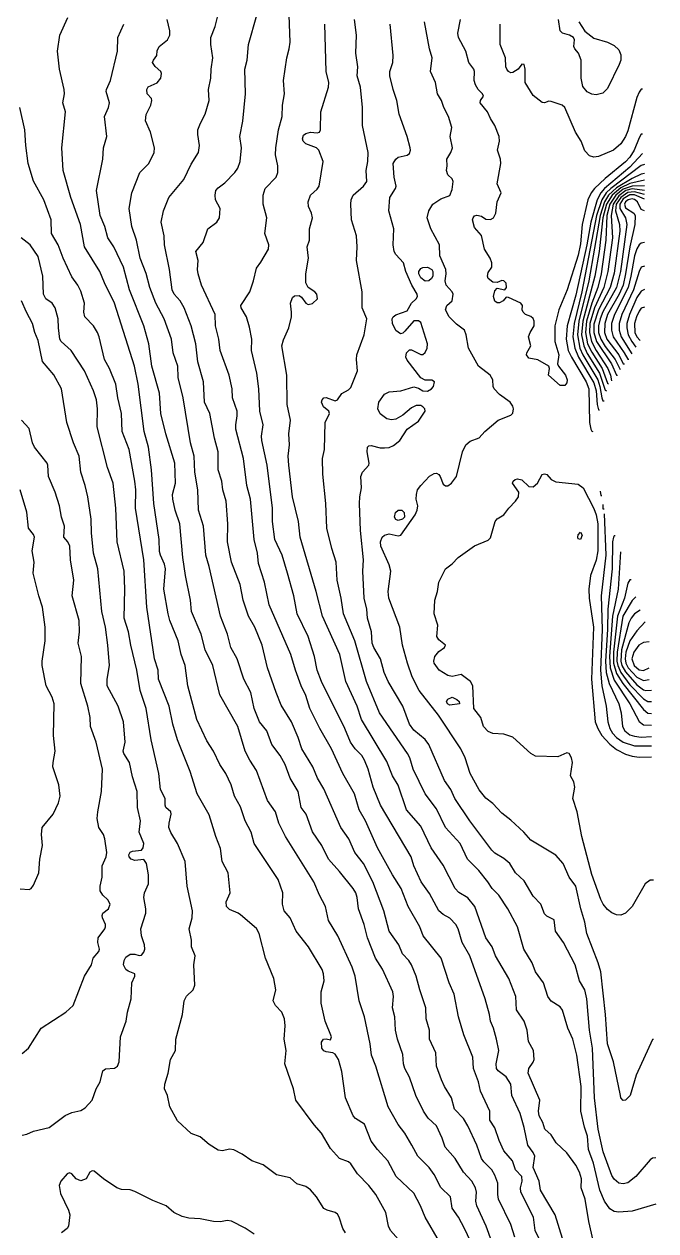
# Model space of a CAD drawing. Header units: inches. Extents: x 3311818 to 3313075, y 1372003 to 1372737.
# Drawn here: x 3312966.8 to 3313073.8, y 1372124.8 to 1372329.1 of the extents above; entities that cross this region are included whole.
import ezdxf

# ---------------------------------------------------------------- set-up
doc = ezdxf.new("R2010")
doc.units = ezdxf.units.IN
doc.header["$MEASUREMENT"] = 0

msp = doc.modelspace()

# ---------------------------------------------------------------- linework, layer by layer
for points, elevation in [([(3313037.12, 1372122.96), (3313034.69, 1372127.15), (3313033.92, 1372129.05), (3313032.8, 1372131.17), (3313029.81, 1372134.01), (3313028.37, 1372136.68), (3313026.61, 1372138.58), (3313025.56, 1372139.99), (3313024.42, 1372142.89), (3313022.89, 1372143.82), (3313022.51, 1372144.27), (3313021.24, 1372147.35), (3313020.61, 1372151.77), (3313020.01, 1372153.83), (3313019.46, 1372154.73), (3313019.08, 1372154.96), (3313017.94, 1372155.12), (3313017.56, 1372155.31), (3313017.23, 1372155.73), (3313017.18, 1372156.77), (3313017.47, 1372157.26), (3313017.94, 1372157.33), (3313018.7, 1372157.14), (3313018.86, 1372157.64), (3313017.8, 1372160.31), (3313017.09, 1372163.36), (3313017.09, 1372165.26), (3313017.63, 1372167.17), (3313017.52, 1372168.31), (3313017.28, 1372169.07), (3313014.97, 1372172.88), (3313012.86, 1372175.55), (3313011.87, 1372177.84), (3313010.84, 1372178.98), (3313010.54, 1372180.13), (3313010.62, 1372182.03), (3313009.82, 1372184.32), (3313005.73, 1372190.42), (3313005.26, 1372192.32), (3313004.23, 1372194.23), (3313003.46, 1372196.62), (3313002.41, 1372198.42), (3313001.88, 1372200.33), (3313000.94, 1372202.23), (3312999.92, 1372203.76), (3312998.89, 1372206.04), (3312997.74, 1372207.77), (3312996.02, 1372211.38), (3312994.52, 1372217.1), (3312994.07, 1372220.53), (3312993.39, 1372222.43), (3312992.86, 1372224.72), (3312991.49, 1372228.15), (3312991.19, 1372229.29), (3312990.48, 1372233.49), (3312990.74, 1372236.92), (3312990.58, 1372237.68), (3312989.89, 1372239.2), (3312989.73, 1372239.87), (3312989.68, 1372241.87), (3312988.76, 1372247.97), (3312988.37, 1372253.69), (3312987.88, 1372257.5), (3312987.13, 1372260.17), (3312986.13, 1372268.17), (3312985.49, 1372271.22), (3312982.08, 1372281.89), (3312980.38, 1372285.32), (3312979.64, 1372287.23), (3312977.02, 1372291.42), (3312976.36, 1372295.23), (3312974.7, 1372299.8), (3312973.4, 1372304.38), (3312973.2, 1372308.19), (3312973.83, 1372314.29), (3312973.38, 1372315.81), (3312973.61, 1372317.34), (3312973.58, 1372318.1), (3312972.8, 1372321.53), (3312972.46, 1372324.58), (3312972.84, 1372327.25), (3312974.2, 1372330.29)], 4479), ([(3313046, 1372122.96), (3313045.04, 1372125.62), (3313043.44, 1372129.05), (3313043.27, 1372129.82), (3313043.39, 1372131.34), (3313043.21, 1372132.1), (3313042.62, 1372133.25), (3313041.19, 1372134.73), (3313039.79, 1372137.06), (3313038.1, 1372138.96), (3313037.58, 1372140.49), (3313036.61, 1372142.58), (3313035.2, 1372143.92), (3313034.42, 1372145.06), (3313033.11, 1372147.73), (3313032.04, 1372150.84), (3313031.24, 1372152.3), (3313031.03, 1372153.07), (3313030.9, 1372154.67), (3313030.01, 1372157.26), (3313029.68, 1372158.78), (3313029.57, 1372161.07), (3313029.19, 1372162.59), (3313029.33, 1372164.5), (3313029.23, 1372165.26), (3313027.47, 1372169.11), (3313026.32, 1372171.01), (3313024.95, 1372174.41), (3313024.39, 1372176.7), (3313023.44, 1372179.36), (3313023.19, 1372181.27), (3313022.94, 1372182.03), (3313022.5, 1372182.79), (3313020.23, 1372185.65), (3313018.33, 1372187.75), (3313017.23, 1372190.04), (3313015.65, 1372192.38), (3313014.55, 1372195.37), (3313013.7, 1372196.52), (3313013.22, 1372199.18), (3313011.86, 1372201.47), (3313011.02, 1372203.76), (3313010.17, 1372205.28), (3313008.72, 1372207.19), (3313007.88, 1372209.47), (3313006.65, 1372211), (3313005.77, 1372213.29), (3313005.16, 1372215.95), (3313004.02, 1372218.24), (3313002.87, 1372221.67), (3313001.81, 1372223.58), (3313001.22, 1372225.86), (3313000.05, 1372228.91), (3312998.13, 1372237.3), (3312997.58, 1372239.2), (3312997.16, 1372244.16), (3312996.3, 1372246.83), (3312996.24, 1372250.26), (3312995.7, 1372253.3), (3312995.6, 1372255.97), (3312994.98, 1372258.26), (3312993.75, 1372265.88), (3312992.91, 1372269.31), (3312992.8, 1372271.22), (3312992.05, 1372273.5), (3312991.77, 1372275.79), (3312990.53, 1372279.22), (3312989.1, 1372281.89), (3312988.11, 1372284.56), (3312987.45, 1372286.92), (3312986.42, 1372289.51), (3312985.8, 1372292.56), (3312985.05, 1372294.85), (3312984.61, 1372297.9), (3312985.06, 1372300.57), (3312986.39, 1372304), (3312987.89, 1372305.52), (3312988.82, 1372307.43), (3312988.85, 1372308.19), (3312988.18, 1372310.86), (3312987.36, 1372312.76), (3312987.45, 1372313.85), (3312988.23, 1372315.43), (3312988.45, 1372316.19), (3312988.34, 1372316.57), (3312987.63, 1372317.34), (3312987.56, 1372318.1), (3312987.83, 1372318.53), (3312989.35, 1372319.23), (3312989.94, 1372320), (3312990.07, 1372320.77), (3312989.95, 1372321.15), (3312988.97, 1372321.95), (3312988.55, 1372322.67), (3312988.68, 1372323.05), (3312989.28, 1372323.81), (3312989.35, 1372324.63), (3312989.65, 1372325.34), (3312991.05, 1372326.48), (3312991.48, 1372327.25), (3312991.47, 1372328.01), (3312991, 1372329.91)], 4481), ([(3313049.87, 1372123.72), (3313049.19, 1372125.88), (3313047.15, 1372130.2), (3313046.99, 1372130.96), (3313046.99, 1372132.87), (3313046.52, 1372134.23), (3313046.02, 1372135.15), (3313044.62, 1372136.51), (3313044.25, 1372137.06), (3313043.48, 1372139.34), (3313041.95, 1372142.59), (3313041.19, 1372143.85), (3313039.7, 1372145.44), (3313039.19, 1372147.35), (3313037.98, 1372149.25), (3313037.46, 1372150.4), (3313036.63, 1372152.68), (3313036.5, 1372154.97), (3313035.44, 1372157.26), (3313035.43, 1372158.78), (3313034.9, 1372160.69), (3313034.8, 1372162.59), (3313033.78, 1372165.64), (3313033.21, 1372167.93), (3313032.39, 1372169.84), (3313031.95, 1372170.6), (3313030.87, 1372171.74), (3313030.24, 1372173.27), (3313028.64, 1372175.55), (3313027.69, 1372178.98), (3313025.87, 1372183.94), (3313024.26, 1372186.99), (3313022.78, 1372188.89), (3313021.76, 1372191.18), (3313020.4, 1372193.09), (3313017.56, 1372199.68), (3313016.47, 1372201.47), (3313015.71, 1372203.38), (3313013.83, 1372206.42), (3313013.23, 1372208.33), (3313012.08, 1372211), (3313010.32, 1372213.83), (3313009.47, 1372215.95), (3313008.03, 1372220.15), (3313007.12, 1372223.96), (3313005.87, 1372227.01), (3313004.8, 1372228.91), (3313003.91, 1372231.58), (3313003.39, 1372234.25), (3313001.89, 1372238.06), (3313001.25, 1372241.49), (3313001.29, 1372244.54), (3313001.01, 1372248.35), (3313000.46, 1372250.26), (3313000.29, 1372251.78), (3312999.66, 1372253.69), (3312999.66, 1372256.73), (3312999.04, 1372259.02), (3312998.23, 1372263.21), (3312997.32, 1372265.12), (3312997.18, 1372268.55), (3312996.22, 1372271.98), (3312995.88, 1372275.03), (3312995.11, 1372278.08), (3312993.88, 1372281.13), (3312993.22, 1372282.27), (3312992.21, 1372283.41), (3312991.86, 1372284.18), (3312991.4, 1372287.61), (3312990.58, 1372291.8), (3312990.5, 1372293.32), (3312989.98, 1372295.61), (3312990.41, 1372297.52), (3312991.28, 1372299.8), (3312993.85, 1372302.85), (3312995.07, 1372305.46), (3312996.33, 1372307.43), (3312996.51, 1372308.57), (3312996.22, 1372310.48), (3312996.24, 1372311.24), (3312996.64, 1372312.38), (3312997.45, 1372313.91), (3312998.11, 1372316.19), (3312998, 1372318.1), (3312998.41, 1372320), (3312998.47, 1372321.53), (3312998.78, 1372323.43), (3312998.43, 1372325.72), (3312998.43, 1372326.86), (3312999.13, 1372328.77), (3312999.84, 1372331.44)], 4482), ([(3313054.45, 1372122.57), (3313053.31, 1372124.86), (3313053.03, 1372127.15), (3313050.92, 1372131.34), (3313050.88, 1372132.1), (3313051.14, 1372133.25), (3313051.05, 1372134.01), (3313050.02, 1372135.15), (3313049.5, 1372136.68), (3313048.05, 1372138.34), (3313047.24, 1372140.11), (3313046.52, 1372142.23), (3313045.65, 1372143.54), (3313045.65, 1372145.06), (3313044.06, 1372148.49), (3313043.74, 1372150.02), (3313042.89, 1372152.3), (3313042.76, 1372154.21), (3313041.24, 1372158.02), (3313040.35, 1372161.07), (3313039.62, 1372164.88), (3313038.75, 1372166.79), (3313037.4, 1372170.98), (3313034.35, 1372174.79), (3313033.82, 1372176.32), (3313031.82, 1372179.75), (3313030.64, 1372182.79), (3313029.15, 1372185.08), (3313026.65, 1372189.65), (3313024.63, 1372194.23), (3313023.53, 1372196.13), (3313022.76, 1372198.8), (3313020.78, 1372202.23), (3313018.86, 1372206.42), (3313016.87, 1372209.86), (3313015.19, 1372213.29), (3313014.51, 1372215.47), (3313013.71, 1372217.1), (3313012.74, 1372219.76), (3313011.94, 1372222.43), (3313008.31, 1372230.82), (3313007.49, 1372234.63), (3313006.5, 1372237.84), (3313006.29, 1372239.58), (3313005.75, 1372241.87), (3313005.12, 1372248.73), (3313004.5, 1372251.02), (3313003.92, 1372255.59), (3313002.67, 1372260.55), (3313002.62, 1372261.31), (3313002.9, 1372262.83), (3313002.88, 1372263.6), (3313002.06, 1372265.88), (3313002.01, 1372267.41), (3313001.53, 1372269.69), (3312999.99, 1372273.89), (3312999.78, 1372275.79), (3312999.18, 1372278.08), (3312999.14, 1372279.98), (3312996.84, 1372284.94), (3312996.27, 1372286.84), (3312996.16, 1372287.61), (3312996.29, 1372289.13), (3312995.86, 1372290.66), (3312997.12, 1372292.18), (3312997.88, 1372294.47), (3312999.44, 1372295.61), (3312999.88, 1372296.37), (3312999.97, 1372297.9), (3312999.23, 1372299.42), (3312999.13, 1372300.18), (3312999.28, 1372300.95), (3312999.64, 1372301.43), (3313000.79, 1372302.28), (3313002.47, 1372304), (3313003, 1372304.76), (3313003.37, 1372305.9), (3313003.6, 1372308.19), (3313003.33, 1372310.09), (3313003.84, 1372312.74), (3313004.3, 1372317.34), (3313004.19, 1372321.53), (3313004.54, 1372323.05), (3313004.77, 1372325.72), (3313006.22, 1372330.68)], 4483), ([(3313058.72, 1372121.16), (3313056.73, 1372127.53), (3313054.23, 1372131.72), (3313054, 1372133.25), (3313052.98, 1372135.53), (3313053.27, 1372137.44), (3313053, 1372138.08), (3313052.07, 1372139.34), (3313051.48, 1372142.34), (3313050.8, 1372144.68), (3313049.37, 1372147.73), (3313049.19, 1372149.65), (3313048.43, 1372150.9), (3313047.08, 1372151.92), (3313046.8, 1372152.3), (3313046.75, 1372153.07), (3313047.16, 1372155.35), (3313046.78, 1372157.26), (3313046.26, 1372159.16), (3313045.78, 1372160.31), (3313045.63, 1372161.45), (3313044.86, 1372164.12), (3313042.25, 1372171.36), (3313040.99, 1372173.65), (3313040.29, 1372175.93), (3313039.9, 1372176.7), (3313038.9, 1372177.77), (3313037.76, 1372178.38), (3313037.05, 1372178.98), (3313035.47, 1372181.94), (3313034.03, 1372183.94), (3313032.8, 1372186.61), (3313032.33, 1372188.13), (3313027.17, 1372196.9), (3313025.9, 1372199.95), (3313025.08, 1372202.99), (3313024.42, 1372204.51), (3313023.97, 1372205.28), (3313022.85, 1372206.42), (3313022.04, 1372207.57), (3313021.1, 1372209.86), (3313017.15, 1372217.86), (3313016.42, 1372219.76), (3313015.98, 1372222.05), (3313014.9, 1372225.48), (3313013.02, 1372229.29), (3313012.45, 1372232.34), (3313011.42, 1372236.15), (3313010.47, 1372239.2), (3313009.25, 1372241.87), (3313008.87, 1372244.92), (3313008.84, 1372247.21), (3313007.93, 1372254.45), (3313007.05, 1372258.64), (3313007, 1372259.4), (3313007.27, 1372261.31), (3313006.72, 1372263.6), (3313006.55, 1372267.41), (3313006.19, 1372270.07), (3313005.31, 1372273.89), (3313005.34, 1372275.79), (3313004.98, 1372277.84), (3313004.44, 1372279.6), (3313003.56, 1372281.13), (3313003.51, 1372281.51), (3313005.02, 1372283.8), (3313005.65, 1372285.7), (3313006.12, 1372287.84), (3313006.89, 1372288.84), (3313008.17, 1372291.04), (3313008.25, 1372291.8), (3313007.56, 1372293.71), (3313007.88, 1372296.37), (3313007.29, 1372298.66), (3313007.29, 1372300.18), (3313007.64, 1372301.33), (3313009.5, 1372303.23), (3313009.78, 1372304), (3313009.74, 1372305.14), (3313009.38, 1372307.04), (3313009.41, 1372308.19), (3313009.89, 1372311.24), (3313010.5, 1372313.52), (3313010.54, 1372315.43), (3313010.87, 1372317.34), (3313010.74, 1372319.62), (3313011.26, 1372323.43), (3313011.69, 1372324.96), (3313011.82, 1372326.1), (3313011.69, 1372330.68)], 4484), ([(3313073.78, 1372129.35), (3313069.77, 1372128.15), (3313067.49, 1372127.95), (3313066.72, 1372128.11), (3313065.96, 1372128.57), (3313065.05, 1372129.82), (3313064.27, 1372131.72), (3313063.24, 1372136.3), (3313062.38, 1372138.58), (3313062.19, 1372140.87), (3313061.68, 1372142.39), (3313061.08, 1372145.06), (3313061.14, 1372149.25), (3313060.39, 1372154.59), (3313059.74, 1372157.26), (3313058.86, 1372159.16), (3313057.96, 1372162.16), (3313057.58, 1372162.76), (3313056.05, 1372163.72), (3313055.47, 1372164.5), (3313054.76, 1372166.79), (3313053.37, 1372168.69), (3313052.81, 1372170.22), (3313051.43, 1372172.5), (3313050.33, 1372176.32), (3313048.68, 1372179.36), (3313047.16, 1372181.65), (3313046.04, 1372182.79), (3313045.33, 1372183.94), (3313043.82, 1372185.84), (3313041.9, 1372187.75), (3313040.64, 1372190.42), (3313038.13, 1372193.09), (3313036.61, 1372196.28), (3313034.71, 1372198.8), (3313032.67, 1372202.99), (3313032.1, 1372204.9), (3313031.72, 1372205.66), (3313027, 1372212.52), (3313024.8, 1372217.83), (3313022.81, 1372224.72), (3313020.88, 1372229.29), (3313020.5, 1372231.96), (3313019.79, 1372235.01), (3313019.63, 1372238.06), (3313018.89, 1372240.35), (3313018.06, 1372243.78), (3313017.88, 1372247.97), (3313017.4, 1372252.92), (3313017.34, 1372255.59), (3313017.64, 1372257.12), (3313017.76, 1372261.69), (3313018.53, 1372263.21), (3313018.39, 1372263.6), (3313017.49, 1372264.36), (3313017.18, 1372265.12), (3313017.24, 1372265.5), (3313017.56, 1372265.88), (3313017.94, 1372265.94), (3313019.46, 1372265.38), (3313019.84, 1372265.52), (3313020.61, 1372266.6), (3313021.75, 1372267.23), (3313022.13, 1372267.61), (3313023.27, 1372270.46), (3313023.06, 1372272.36), (3313023.12, 1372273.12), (3313024.4, 1372276.55), (3313024.82, 1372279.22), (3313024.04, 1372281.13), (3313024.05, 1372283.8), (3313023.06, 1372289.13), (3313023.17, 1372291.42), (3313023.06, 1372293.32), (3313022.21, 1372295.99), (3313022.11, 1372298.66), (3313022.18, 1372299.42), (3313022.52, 1372300.18), (3313024.27, 1372301.71), (3313024.82, 1372302.47), (3313024.69, 1372304.38), (3313025.01, 1372305.9), (3313025.07, 1372307.43), (3313024.09, 1372312), (3313024.11, 1372315.05), (3313023.78, 1372318.48), (3313023.17, 1372320.38), (3313023.33, 1372321.91), (3313022.96, 1372324.2), (3313023.08, 1372327.25), (3313022.77, 1372329.91)], 4486), ([(3313071.49, 1372310.54), (3313071.3, 1372310.54), (3313070.92, 1372309.91), (3313070.08, 1372307.81), (3313069.39, 1372306.63), (3313068.63, 1372305.82), (3313065.2, 1372303), (3313063.41, 1372301.33), (3313062.8, 1372300.57), (3313062.27, 1372299.42), (3313061.28, 1372295.23), (3313061.01, 1372291.94), (3313060.63, 1372290.04), (3313058.78, 1372284.18), (3313057.33, 1372280.75), (3313056.69, 1372278.08), (3313056.69, 1372275.41), (3313057.33, 1372273.12), (3313057.14, 1372271.6), (3313057.27, 1372271.22), (3313058.49, 1372269.69), (3313058.78, 1372268.93), (3313058.72, 1372268.42), (3313058.34, 1372267.98), (3313057.58, 1372267.96), (3313055.62, 1372269.69), (3313055.78, 1372270.84), (3313055.65, 1372271.22), (3313053.77, 1372272.29), (3313052.24, 1372272.56), (3313051.86, 1372273.12), (3313051.93, 1372273.5), (3313052.59, 1372274.65), (3313052.22, 1372276.17), (3313052.47, 1372276.94), (3313053.17, 1372278.08), (3313053.19, 1372278.84), (3313053, 1372279.32), (3313052.62, 1372279.64), (3313051.72, 1372279.98), (3313051.3, 1372280.37), (3313051.15, 1372280.75), (3313051.17, 1372281.51), (3313050.89, 1372281.89), (3313048.81, 1372282.88), (3313048.43, 1372282.89), (3313047.89, 1372282.27), (3313047.29, 1372281.95), (3313046.91, 1372281.96), (3313046.52, 1372282.21), (3313046.3, 1372283.03), (3313046.52, 1372284), (3313046.91, 1372284.42), (3313048.2, 1372284.18), (3313048.5, 1372284.56), (3313048.43, 1372285.28), (3313048.05, 1372285.65), (3313047.67, 1372285.72), (3313046.91, 1372285.42), (3313046.14, 1372285.47), (3313045.4, 1372286.08), (3313045.25, 1372286.46), (3313045.38, 1372287.08), (3313046.01, 1372287.99), (3313045.98, 1372288.75), (3313045.74, 1372289.51), (3313044.74, 1372291.04), (3313044.24, 1372293.35), (3313043.09, 1372294.71), (3313042.75, 1372295.99), (3313042.84, 1372296.37), (3313043.09, 1372296.66), (3313043.47, 1372296.8), (3313044.24, 1372296.64), (3313045, 1372296.11), (3313045.76, 1372296.05), (3313046.26, 1372296.37), (3313046.68, 1372297.14), (3313046.92, 1372299.04), (3313047.6, 1372300.57), (3313046.88, 1372302.09), (3313047.52, 1372305.52), (3313047.45, 1372306.28), (3313046.98, 1372307.81), (3313047.3, 1372309.33), (3313047.23, 1372310.09), (3313046.53, 1372312), (3313045.76, 1372313.17), (3313045.29, 1372314.29), (3313044.03, 1372315.81), (3313044.07, 1372316.19), (3313044.56, 1372316.95), (3313044.42, 1372317.34), (3313043.69, 1372318.1), (3313043.22, 1372318.86), (3313043.01, 1372319.62), (3313043.08, 1372321.15), (3313042.97, 1372321.53), (3313042.11, 1372322.67), (3313041.61, 1372324.58), (3313040.35, 1372326.86), (3313040.22, 1372327.63), (3313040.68, 1372329.91)], 4489), ([(3313060.74, 1372329.53), (3313061.77, 1372327.93), (3313063.29, 1372326.77), (3313065.58, 1372326.07), (3313066.72, 1372325.5), (3313067.49, 1372324.78), (3313067.87, 1372323.93), (3313067.82, 1372323.05), (3313067.55, 1372322.29), (3313065.58, 1372318.23), (3313064.82, 1372317.47), (3313063.68, 1372317.18), (3313062.91, 1372317.31), (3313062.15, 1372317.69), (3313061.39, 1372318.58), (3313061.15, 1372320), (3313061.11, 1372323.05), (3313060.68, 1372324.2), (3313060.04, 1372324.96), (3313059.91, 1372325.34), (3313060.02, 1372326.48), (3313059.81, 1372326.86), (3313059.17, 1372327.25), (3313057.96, 1372327.59), (3313057.58, 1372328.01), (3313057.26, 1372329.91)], 4491), ([(3313043.47, 1372120.79), (3313041.37, 1372125.24), (3313040.37, 1372127.15), (3313039.29, 1372128.67), (3313038.98, 1372130.58), (3313037.38, 1372132.13), (3313036.23, 1372134.34), (3313035.41, 1372135.53), (3313033.44, 1372137.44), (3313032.47, 1372139.34), (3313031.28, 1372141.33), (3313030.14, 1372142.81), (3313028.46, 1372145.82), (3313026.36, 1372152.68), (3313025.61, 1372154.59), (3313025.41, 1372156.5), (3313024.46, 1372161.07), (3313023.53, 1372163.74), (3313022.83, 1372167.93), (3313022.35, 1372169.45), (3313019.92, 1372174.79), (3313018.32, 1372177.37), (3313017.83, 1372179.75), (3313016.83, 1372181.65), (3313015.87, 1372183.94), (3313011.06, 1372191.56), (3313009.95, 1372193.85), (3313009.38, 1372195.75), (3313008.03, 1372197.66), (3313006.12, 1372202.77), (3313005, 1372204.52), (3313004.22, 1372206.04), (3313002.96, 1372210.24), (3312999.91, 1372215.57), (3312998.75, 1372220.53), (3312997.43, 1372223.19), (3312996.75, 1372225.86), (3312995.15, 1372229.67), (3312994.97, 1372231.58), (3312994.12, 1372235.77), (3312993.69, 1372238.82), (3312993.15, 1372244.54), (3312992.38, 1372246.83), (3312991.96, 1372248.73), (3312991.95, 1372249.49), (3312992.45, 1372251.4), (3312992.32, 1372254.83), (3312990.77, 1372259.78), (3312989.93, 1372263.21), (3312989.74, 1372266.64), (3312988.4, 1372271.22), (3312987.94, 1372275.03), (3312987.07, 1372278.08), (3312984.62, 1372284.18), (3312983.64, 1372288), (3312981.99, 1372291.42), (3312980.99, 1372292.94), (3312980.45, 1372294.85), (3312979.68, 1372296.75), (3312979.07, 1372300.95), (3312980.12, 1372306.28), (3312980.26, 1372308.19), (3312980.83, 1372310.09), (3312980.39, 1372313.52), (3312981.07, 1372315.05), (3312981.26, 1372315.81), (3312980.71, 1372317.72), (3312980.74, 1372318.1), (3312981.41, 1372319.62), (3312982.63, 1372324.58), (3312982.64, 1372326.86), (3312983.67, 1372329.15)], 4480), ([(3313063.71, 1372120.67), (3313062.4, 1372126.39), (3313061.79, 1372130.2), (3313061.15, 1372132.1), (3313061.16, 1372133.63), (3313060.87, 1372134.77), (3313060.24, 1372135.91), (3313058.72, 1372138.05), (3313056.89, 1372139.73), (3313056.05, 1372141.09), (3313054.98, 1372142.01), (3313054.62, 1372143.16), (3313054.04, 1372144.3), (3313053.89, 1372145.06), (3313054.12, 1372146.97), (3313052.15, 1372151.54), (3313052.27, 1372152.3), (3313053, 1372153.35), (3313053.17, 1372153.83), (3313053.03, 1372155.35), (3313052.22, 1372156.88), (3313051.96, 1372158.78), (3313051.48, 1372160.31), (3313050.2, 1372162.21), (3313050.04, 1372164.5), (3313048.88, 1372167.55), (3313046.64, 1372171.36), (3313046.04, 1372172.88), (3313044.98, 1372174.41), (3313043.13, 1372179.75), (3313041.95, 1372181.23), (3313040.43, 1372182.1), (3313039.77, 1372182.79), (3313037.76, 1372186.76), (3313035.72, 1372189.65), (3313033.95, 1372193.32), (3313031.55, 1372196.13), (3313030.14, 1372200.28), (3313029.19, 1372201.85), (3313028.23, 1372204.3), (3313023.92, 1372211.38), (3313023.18, 1372213.67), (3313021.28, 1372217.86), (3313020.25, 1372222.43), (3313017.34, 1372228.91), (3313016.25, 1372233.1), (3313013.56, 1372242.25), (3313013.27, 1372244.92), (3313012.26, 1372249.11), (3313011.62, 1372254.45), (3313011.51, 1372255.97), (3313011.76, 1372257.88), (3313011.64, 1372259.78), (3313011.93, 1372262.07), (3313011.35, 1372264.74), (3313011.27, 1372269.69), (3313010.44, 1372274.65), (3313010.7, 1372275.7), (3313011.6, 1372277.7), (3313012.05, 1372279.6), (3313012.1, 1372280.37), (3313011.9, 1372281.89), (3313012.22, 1372282.85), (3313012.6, 1372283.13), (3313013.37, 1372283.21), (3313013.75, 1372282.92), (3313014.51, 1372281.88), (3313014.89, 1372281.67), (3313015.65, 1372281.82), (3313016.45, 1372282.65), (3313016.38, 1372283.41), (3313016.03, 1372283.81), (3313014.88, 1372284.56), (3313014.5, 1372285.32), (3313014.48, 1372286.84), (3313014.98, 1372289.51), (3313014.73, 1372291.42), (3313015.12, 1372292.56), (3313015.14, 1372294.47), (3313015.61, 1372296.37), (3313015.46, 1372297.14), (3313014.94, 1372298.28), (3313014.87, 1372299.04), (3313015.28, 1372300.18), (3313016.41, 1372301.22), (3313016.74, 1372301.71), (3313017.43, 1372305.9), (3313016.71, 1372307.81), (3313016.29, 1372308.19), (3313014.51, 1372308.85), (3313014.04, 1372309.33), (3313013.93, 1372309.71), (3313014.13, 1372310.32), (3313014.51, 1372310.65), (3313015.27, 1372310.85), (3313016.41, 1372310.74), (3313016.8, 1372310.87), (3313016.98, 1372311.24), (3313017.05, 1372314.29), (3313018.32, 1372318.47), (3313018.41, 1372319.24), (3313017.94, 1372321.15), (3313017.72, 1372329.15)], 4485), ([(3313073.78, 1372137.2), (3313073.2, 1372137.1), (3313072.82, 1372136.85), (3313070.41, 1372134.01), (3313069.01, 1372132.94), (3313068.25, 1372132.76), (3313067.49, 1372132.91), (3313066.72, 1372133.58), (3313066.34, 1372134.16), (3313064.84, 1372138.2), (3313063.99, 1372142.01), (3313063.36, 1372147.35), (3313063.04, 1372155.73), (3313062.55, 1372158.78), (3313062.07, 1372164.12), (3313061.77, 1372165.64), (3313060.87, 1372167.17), (3313060.13, 1372169.84), (3313058.13, 1372173.65), (3313056.77, 1372175.55), (3313056.56, 1372177.46), (3313055.29, 1372178.09), (3313054.91, 1372178.52), (3313054.27, 1372180.13), (3313053, 1372181.47), (3313051.48, 1372184.06), (3313050.02, 1372185.46), (3313049.05, 1372186.99), (3313048.05, 1372187.88), (3313046.52, 1372188.77), (3313046.02, 1372189.27), (3313042.3, 1372194.23), (3313039.75, 1372198.04), (3313039.05, 1372199.56), (3313037.97, 1372201.09), (3313035.35, 1372207.19), (3313034.71, 1372208.03), (3313032.8, 1372209.62), (3313032.06, 1372210.62), (3313030.93, 1372213.67), (3313028.46, 1372217.86), (3313027.79, 1372219.38), (3313027.14, 1372221.67), (3313026.03, 1372223.58), (3313025.74, 1372224.34), (3313025.64, 1372226.24), (3313024.96, 1372228.53), (3313024.82, 1372230.06), (3313024.36, 1372231.96), (3313024.18, 1372236.53), (3313024.24, 1372238.44), (3313023.75, 1372243.4), (3313023.6, 1372247.97), (3313023.63, 1372249.11), (3313023.94, 1372250.64), (3313023.84, 1372252.54), (3313024.11, 1372253.3), (3313025.16, 1372254.45), (3313025.24, 1372254.83), (3313024.9, 1372256.73), (3313024.96, 1372257.5), (3313025.18, 1372257.74), (3313025.56, 1372257.78), (3313027.09, 1372257.41), (3313027.85, 1372257.4), (3313028.61, 1372257.48), (3313029.37, 1372257.77), (3313030.4, 1372258.64), (3313031.67, 1372260.55), (3313033.57, 1372261.92), (3313034.7, 1372263.6), (3313034.66, 1372263.98), (3313034.33, 1372264.37), (3313033.95, 1372264.54), (3313033.18, 1372264.56), (3313032.42, 1372264.2), (3313030.9, 1372262.93), (3313029.75, 1372262.28), (3313028.99, 1372262.15), (3313028.23, 1372262.29), (3313027.09, 1372263.14), (3313026.69, 1372263.98), (3313026.84, 1372265.12), (3313027.85, 1372266.49), (3313028.61, 1372266.9), (3313030.61, 1372267.03), (3313032.8, 1372267.71), (3313033.57, 1372267.5), (3313034.33, 1372267.07), (3313035.09, 1372267.01), (3313035.8, 1372267.41), (3313036.13, 1372267.79), (3313036.29, 1372268.55), (3313035.85, 1372268.88), (3313034.71, 1372268.88), (3313033.95, 1372269.25), (3313031.66, 1372272.24), (3313031.45, 1372272.74), (3313031.56, 1372273.5), (3313032.04, 1372274.01), (3313032.42, 1372274.01), (3313033.95, 1372273.23), (3313034.33, 1372273.22), (3313034.71, 1372273.57), (3313035.04, 1372274.27), (3313035.12, 1372275.03), (3313033.95, 1372278.64), (3313033.57, 1372278.93), (3313032.8, 1372278.9), (3313031.28, 1372277.14), (3313030.9, 1372276.81), (3313030.52, 1372276.72), (3313029.75, 1372277.25), (3313029.16, 1372278.46), (3313029.13, 1372279.22), (3313029.31, 1372279.6), (3313029.75, 1372279.93), (3313031.66, 1372280.6), (3313032.39, 1372281.89), (3313033.2, 1372282.65), (3313033.4, 1372283.03), (3313033.38, 1372283.41), (3313032.43, 1372284.94), (3313031.46, 1372287.23), (3313031.03, 1372288.75), (3313029.75, 1372290.12), (3313029.44, 1372290.66), (3313029.27, 1372291.8), (3313029.43, 1372294.47), (3313028.57, 1372297.52), (3313028.74, 1372299.8), (3313029.68, 1372301.33), (3313029.77, 1372301.71), (3313029.44, 1372303.23), (3313029.31, 1372305.52), (3313029.73, 1372306.28), (3313030.14, 1372306.61), (3313031.66, 1372306.97), (3313032.04, 1372307.24), (3313032.23, 1372307.81), (3313032.19, 1372308.19), (3313031.68, 1372310.09), (3313030.28, 1372313.91), (3313029.93, 1372316.19), (3313029.27, 1372318.1), (3313028.72, 1372320.38), (3313028.75, 1372321.15), (3313029.23, 1372322.67), (3313029.3, 1372323.81), (3313028.77, 1372329.15)], 4487), ([(3313073.39, 1372157.23), (3313073.2, 1372157.23), (3313070.44, 1372151.16), (3313069.41, 1372147.73), (3313068.63, 1372146.93), (3313068.25, 1372146.89), (3313067.87, 1372147.35), (3313067.76, 1372147.73), (3313066.61, 1372153.45), (3313065.56, 1372156.5), (3313065.23, 1372161.45), (3313064.46, 1372168.69), (3313064.02, 1372170.22), (3313062.08, 1372175.17), (3313061.75, 1372177.08), (3313061.09, 1372179.36), (3313060.24, 1372183.19), (3313059.09, 1372184.7), (3313058.06, 1372186.99), (3313056.81, 1372188.43), (3313052.62, 1372190.96), (3313051.43, 1372192.32), (3313049.19, 1372194.36), (3313047.67, 1372195.53), (3313046.14, 1372197.19), (3313045, 1372198.09), (3313043.86, 1372199.5), (3313042.31, 1372202.23), (3313041.5, 1372204.9), (3313040.74, 1372206.42), (3313036.95, 1372212.14), (3313033.67, 1372216.33), (3313032.52, 1372218.62), (3313031.69, 1372220.91), (3313030.89, 1372223.96), (3313030.41, 1372227.01), (3313028.55, 1372231.96), (3313028.46, 1372233.1), (3313028.88, 1372236.53), (3313028.61, 1372237.6), (3313027.21, 1372240.73), (3313027.12, 1372241.49), (3313027.42, 1372242.25), (3313027.85, 1372242.62), (3313028.61, 1372242.84), (3313030.14, 1372242.48), (3313030.57, 1372242.63), (3313032.99, 1372246.06), (3313033.38, 1372246.83), (3313033.46, 1372247.59), (3313033.2, 1372248.73), (3313033.22, 1372249.49), (3313033.43, 1372250.26), (3313033.95, 1372251.02), (3313035.47, 1372252.61), (3313036.23, 1372253.06), (3313036.61, 1372253.1), (3313037, 1372252.89), (3313037.25, 1372252.54), (3313037.76, 1372251.25), (3313038.14, 1372250.95), (3313038.52, 1372250.97), (3313039.19, 1372251.4), (3313040.04, 1372252.54), (3313041.02, 1372256.73), (3313041.57, 1372257.89), (3313042.33, 1372258.54), (3313043.86, 1372259.09), (3313044.79, 1372260.17), (3313047.08, 1372262.07), (3313049.19, 1372262.92), (3313049.57, 1372263.29), (3313049.69, 1372263.98), (3313049.57, 1372264.44), (3313049.13, 1372265.12), (3313047.29, 1372266.45), (3313046.4, 1372267.41), (3313046.22, 1372267.79), (3313046.15, 1372268.93), (3313045.72, 1372269.69), (3313043.74, 1372271.22), (3313042.03, 1372274.27), (3313041.67, 1372276.55), (3313041.36, 1372277.32), (3313040.04, 1372278.34), (3313038.78, 1372279.6), (3313038.17, 1372280.75), (3313038.39, 1372281.51), (3313039.3, 1372282.27), (3313039.43, 1372283.41), (3313039.28, 1372283.84), (3313038.24, 1372284.94), (3313038.11, 1372285.7), (3313038.27, 1372286.84), (3313038.21, 1372287.61), (3313037.17, 1372289.89), (3313037.13, 1372291.8), (3313035.69, 1372294.47), (3313035.07, 1372296.37), (3313035.35, 1372297.52), (3313036.03, 1372298.66), (3313037.38, 1372299.58), (3313038.9, 1372300.14), (3313039.28, 1372301.14), (3313039.47, 1372302.47), (3313039.28, 1372302.94), (3313038.52, 1372303.63), (3313038.3, 1372304.38), (3313038.44, 1372305.14), (3313038.37, 1372306.28), (3313039.06, 1372307.43), (3313039.33, 1372308.19), (3313038.94, 1372310.09), (3313039.24, 1372311.62), (3313038.66, 1372313.52), (3313037.86, 1372315.05), (3313037.49, 1372316.19), (3313036.78, 1372317.34), (3313036.48, 1372319.24), (3313035.63, 1372321.15), (3313035.91, 1372323.43), (3313035.47, 1372324.96), (3313034.62, 1372329.53)], 4488), ([(3313071.49, 1372318.13), (3313071.3, 1372318.13), (3313070.92, 1372317.62), (3313070.54, 1372316.72), (3313069.01, 1372311.07), (3313068.63, 1372310.11), (3313067.87, 1372308.85), (3313066.6, 1372307.81), (3313064.06, 1372306.72), (3313063.29, 1372306.63), (3313062.53, 1372306.87), (3313061.77, 1372307.71), (3313061.1, 1372309.33), (3313060.14, 1372310.86), (3313058.34, 1372315.05), (3313057.92, 1372315.43), (3313056.05, 1372316.07), (3313055.67, 1372316.12), (3313054.91, 1372315.82), (3313054.53, 1372315.89), (3313053, 1372317.06), (3313051.62, 1372319.24), (3313051.65, 1372321.53), (3313051.48, 1372322.32), (3313051.1, 1372322.37), (3313050.47, 1372321.53), (3313049.57, 1372320.94), (3313049.19, 1372320.92), (3313048.81, 1372321.12), (3313048.51, 1372321.53), (3313048.36, 1372321.91), (3313048.29, 1372323.43), (3313047.4, 1372325.72), (3313047.39, 1372329.15)], 4490), ([(3313031.86, 1372121.43), (3313028.84, 1372124.86), (3313028.51, 1372125.62), (3313028.06, 1372127.91), (3313026.36, 1372130.96), (3313025.18, 1372132.51), (3313023.27, 1372134.45), (3313022.13, 1372136.18), (3313021.75, 1372136.48), (3313020.22, 1372137.06), (3313018.7, 1372138.73), (3313017.18, 1372141.38), (3313015.9, 1372142.78), (3313012.8, 1372146.97), (3313012.41, 1372148.87), (3313010.97, 1372153.07), (3313011.16, 1372155.35), (3313010.81, 1372157.26), (3313010.98, 1372159.55), (3313010.9, 1372160.69), (3313010.45, 1372161.83), (3313009.39, 1372162.98), (3313008.98, 1372163.74), (3313009.42, 1372165.64), (3313009.1, 1372167.55), (3313007.68, 1372170.98), (3313006.62, 1372175.17), (3313006.12, 1372176.03), (3313003.46, 1372178.35), (3313003.07, 1372178.63), (3313001.55, 1372179.22), (3313001.04, 1372179.75), (3313001.01, 1372180.51), (3313001.7, 1372182.03), (3313001.34, 1372185.46), (3313000.35, 1372187.37), (3313000.03, 1372189.55), (3312999.24, 1372191.56), (3312998.12, 1372195.28), (3312996.1, 1372198.8), (3312994.91, 1372202.61), (3312992.76, 1372207.95), (3312991.97, 1372210.62), (3312991.36, 1372213.67), (3312989.54, 1372218.24), (3312989.51, 1372219.76), (3312988.9, 1372221.67), (3312987.6, 1372230.44), (3312987.09, 1372238.44), (3312985.65, 1372247.21), (3312985.71, 1372250.26), (3312985.55, 1372251.78), (3312984.59, 1372257.12), (3312983.41, 1372260.17), (3312983.29, 1372263.21), (3312982.64, 1372265.88), (3312982.33, 1372268.17), (3312981.26, 1372270.84), (3312980.4, 1372272.36), (3312979.52, 1372276.17), (3312979.21, 1372276.94), (3312978.56, 1372278.08), (3312977.08, 1372279.6), (3312976.91, 1372280.37), (3312977.02, 1372281.89), (3312976.39, 1372283.95), (3312975.9, 1372284.94), (3312974.87, 1372286.35), (3312973.4, 1372289.51), (3312972.58, 1372291.8), (3312971.44, 1372293.71), (3312971.37, 1372295.99), (3312970.13, 1372299.42), (3312968.39, 1372302.53), (3312967.5, 1372305.52), (3312967.07, 1372308.57), (3312966.92, 1372311.24), (3312966.08, 1372315.05)], 4478), ([(3313071.49, 1372307.25), (3313069.39, 1372304.92), (3313065.08, 1372301.33), (3313064.43, 1372300.57), (3313063.81, 1372299.42), (3313062.74, 1372295.61), (3313062.07, 1372291.8), (3313060.24, 1372283.25), (3313058.74, 1372278.08), (3313058.61, 1372275.79), (3313058.95, 1372273.89), (3313059.47, 1372272.74), (3313061.98, 1372268.55), (3313062.42, 1372267.41), (3313062.56, 1372261.69), (3313062.77, 1372260.55), (3313062.91, 1372260.24), (3313063.1, 1372260.19)], 4488), ([(3313071.87, 1372305.37), (3313071.3, 1372305.19), (3313066.13, 1372301.33), (3313065.34, 1372300.57), (3313064.62, 1372299.42), (3313063.75, 1372296.75), (3313061.23, 1372283.8), (3313059.92, 1372278.46), (3313059.73, 1372276.17), (3313060.04, 1372274.27), (3313060.7, 1372272.74), (3313063.29, 1372268.43), (3313063.65, 1372267.03), (3313063.82, 1372264.74), (3313064.06, 1372263.85), (3313064.25, 1372263.85)], 4487), ([(3313071.87, 1372303.85), (3313071.3, 1372303.73), (3313069.77, 1372303.01), (3313067.11, 1372301.44), (3313065.76, 1372300.18), (3313065.05, 1372299.04), (3313064.32, 1372296.75), (3313062.41, 1372285.7), (3313060.74, 1372278.84), (3313060.52, 1372276.55), (3313060.9, 1372274.27), (3313061.4, 1372273.12), (3313063.92, 1372268.93), (3313064.31, 1372267.79), (3313064.61, 1372265.88), (3313064.82, 1372265.33), (3313065.01, 1372265.33)], 4486), ([(3313071.87, 1372302.72), (3313069.39, 1372302.14), (3313067.87, 1372301.43), (3313066.39, 1372300.18), (3313065.42, 1372298.66), (3313064.8, 1372296.37), (3313064.15, 1372290.66), (3313063.46, 1372286.46), (3313061.39, 1372278.84), (3313061.2, 1372276.55), (3313061.56, 1372274.65), (3313062.15, 1372273.37), (3313064.21, 1372270.07), (3313065.2, 1372267.15), (3313065.39, 1372267.06)], 4485), ([(3313071.87, 1372301.76), (3313069.77, 1372301.71), (3313068.25, 1372301.18), (3313066.99, 1372300.18), (3313065.96, 1372298.66), (3313065.45, 1372296.75), (3313065.29, 1372292.56), (3313064.52, 1372286.84), (3313063.96, 1372284.56), (3313062.91, 1372281.89), (3313062.04, 1372278.84), (3313061.86, 1372276.94), (3313062.22, 1372275.03), (3313062.91, 1372273.6), (3313064.7, 1372270.84), (3313065.58, 1372268.35), (3313065.77, 1372268.22)], 4484), ([(3313071.87, 1372300.97), (3313069.77, 1372301.25), (3313068.69, 1372300.95), (3313067.49, 1372300.08), (3313066.52, 1372298.66), (3313066.18, 1372296.75), (3313066.44, 1372292.94), (3313065.66, 1372287.23), (3313064.98, 1372284.56), (3313063.4, 1372281.13), (3313062.62, 1372278.46), (3313062.54, 1372276.94), (3313062.87, 1372275.41), (3313063.66, 1372273.89), (3313065.65, 1372270.84), (3313066.09, 1372269.69), (3313066.27, 1372268.74)], 4483), ([(3313071.87, 1372300.28), (3313070.15, 1372300.77), (3313069.01, 1372300.62), (3313067.82, 1372299.8), (3313067.07, 1372298.66), (3313066.95, 1372297.52), (3313067.59, 1372295.23), (3313067.67, 1372294.09), (3313066.72, 1372286.99), (3313066.06, 1372284.56), (3313064.06, 1372280.75), (3313063.29, 1372278.33), (3313063.25, 1372276.94), (3313063.71, 1372275.41), (3313066.26, 1372271.6), (3313067.11, 1372269.7), (3313067.3, 1372269.7)], 4482), ([(3313071.87, 1372299.52), (3313070.15, 1372300.24), (3313069.39, 1372300.23), (3313068.25, 1372299.56), (3313067.67, 1372298.66), (3313067.66, 1372297.9), (3313068.63, 1372296.37), (3313068.86, 1372295.23), (3313067.78, 1372287.23), (3313067.11, 1372284.53), (3313064.82, 1372280.44), (3313064.32, 1372279.22), (3313064.06, 1372278.08), (3313064.08, 1372276.94), (3313064.44, 1372275.79), (3313065.2, 1372274.53), (3313066.88, 1372272.36), (3313067.74, 1372270.65)], 4481), ([(3313071.87, 1372297.52), (3313071.3, 1372297.77), (3313070.64, 1372299.04), (3313070.15, 1372299.46), (3313069.77, 1372299.56), (3313069.09, 1372299.42), (3313068.62, 1372299.04), (3313068.45, 1372298.66), (3313068.63, 1372298.05), (3313070.03, 1372297.14), (3313070.27, 1372296.75), (3313070.23, 1372295.23), (3313069.38, 1372291.42), (3313068.66, 1372286.84), (3313068.21, 1372284.94), (3313067.57, 1372283.41), (3313065.61, 1372279.98), (3313065.11, 1372278.46), (3313065.09, 1372276.94), (3313065.5, 1372275.79), (3313067.51, 1372273.12), (3313068.25, 1372271.6), (3313068.44, 1372271.6)], 4480), ([(3313021.22, 1372124.48), (3313020.74, 1372125.24), (3313020.14, 1372127.15), (3313019.84, 1372127.65), (3313019.46, 1372127.92), (3313018.09, 1372128.29), (3313017.56, 1372128.62), (3313016.31, 1372130.58), (3313015.27, 1372131.78), (3313014.51, 1372132.31), (3313012.98, 1372132.79), (3313011.84, 1372133.79), (3313009.55, 1372134.32), (3313007.27, 1372135.99), (3313005.33, 1372136.68), (3313003.73, 1372137.82), (3313002.31, 1372138.51), (3313001.55, 1372138.65), (3313000.41, 1372138.38), (3312999.64, 1372138.47), (3312998.12, 1372139.42), (3312996.6, 1372140.75), (3312995.07, 1372141.29), (3312992.78, 1372143.47), (3312991.48, 1372145.82), (3312991.06, 1372147.73), (3312990.57, 1372148.87), (3312990.61, 1372149.64), (3312991.2, 1372151.54), (3312991.59, 1372153.83), (3312992.41, 1372155.35), (3312992.51, 1372157.26), (3312993.64, 1372161.45), (3312993.9, 1372163.74), (3312994.31, 1372164.58), (3312995.41, 1372165.64), (3312995.71, 1372166.41), (3312995.52, 1372169.84), (3312995.75, 1372171.36), (3312995.14, 1372172.88), (3312995.15, 1372174.03), (3312994.75, 1372175.93), (3312995.26, 1372177.84), (3312995.31, 1372178.98), (3312994.41, 1372183.18), (3312994.09, 1372187.37), (3312992.78, 1372190.41), (3312991.64, 1372192.26), (3312991.32, 1372193.09), (3312991.33, 1372193.85), (3312991.72, 1372195.37), (3312991.64, 1372195.75), (3312990.82, 1372196.52), (3312990.66, 1372196.9), (3312990.67, 1372198.04), (3312989.9, 1372199.56), (3312989.61, 1372202.23), (3312988.33, 1372207.95), (3312987.46, 1372213.29), (3312986.45, 1372216.33), (3312985.89, 1372219.76), (3312984.87, 1372223.96), (3312984.48, 1372226.24), (3312983.74, 1372228.53), (3312983.84, 1372233.49), (3312983.72, 1372236.53), (3312982.53, 1372241.49), (3312982.33, 1372247.21), (3312981.86, 1372251.4), (3312980.92, 1372254.07), (3312979.18, 1372260.93), (3312979.25, 1372263.98), (3312979.05, 1372265.5), (3312978.57, 1372267.03), (3312977, 1372270.46), (3312974.77, 1372273.89), (3312973.05, 1372275.41), (3312972.85, 1372275.79), (3312972.59, 1372277.7), (3312972.58, 1372279.22), (3312972.05, 1372281.13), (3312971.56, 1372281.89), (3312970.49, 1372282.65), (3312970.09, 1372283.41), (3312969.96, 1372286.46), (3312969.15, 1372289.81), (3312967.84, 1372291.8), (3312966.28, 1372292.94)], 4477), ([(3313071.87, 1372292.18), (3313071.3, 1372292.06), (3313070.92, 1372291.75), (3313070.54, 1372291.11), (3313070.15, 1372289.91), (3313069.56, 1372286.46), (3313069.07, 1372284.56), (3313066.76, 1372279.98), (3313066.27, 1372278.46), (3313066.24, 1372277.32), (3313066.56, 1372276.17), (3313068.43, 1372273.5), (3313069.01, 1372272.4), (3313069.2, 1372272.4)], 4479), ([(3313035.33, 1372285.7), (3313034.71, 1372285.64), (3313033.95, 1372286.16), (3313033.63, 1372286.84), (3313033.63, 1372287.23), (3313033.95, 1372287.75), (3313034.33, 1372287.94), (3313035.09, 1372288), (3313035.83, 1372287.61), (3313036.01, 1372287.23), (3313035.98, 1372286.46), (3313035.79, 1372286.08), (3313035.33, 1372285.7)], 4488), ([(3313071.87, 1372288.18), (3313071.3, 1372287.97), (3313070.92, 1372287.28), (3313069.98, 1372284.18), (3313068, 1372279.98), (3313067.55, 1372278.46), (3313067.56, 1372277.32), (3313067.9, 1372276.17), (3313069.73, 1372273.31)], 4478), ([(3313071.87, 1372284.2), (3313071.3, 1372283.94), (3313070.54, 1372282.83), (3313069.29, 1372279.98), (3313068.88, 1372278.46), (3313068.86, 1372277.7), (3313069.09, 1372276.55), (3313069.68, 1372275.41), (3313070.41, 1372274.46)], 4477), ([(3312967.25, 1372141.21), (3312968.39, 1372141.67), (3312971.06, 1372142.34), (3312973.73, 1372144.33), (3312974.87, 1372144.85), (3312976.39, 1372145.19), (3312977.16, 1372145.62), (3312978.3, 1372146.97), (3312979.02, 1372148.87), (3312979.69, 1372150.02), (3312980.11, 1372151.92), (3312980.59, 1372152.26), (3312982.11, 1372152.37), (3312982.61, 1372152.68), (3312982.87, 1372153.45), (3312983.13, 1372157.64), (3312984.05, 1372160.31), (3312984.29, 1372161.83), (3312984.9, 1372164.12), (3312985.02, 1372166.79), (3312985.54, 1372167.93), (3312985.52, 1372168.31), (3312984.4, 1372168.76), (3312984, 1372169.07), (3312983.65, 1372169.84), (3312983.71, 1372170.6), (3312984.02, 1372171.17), (3312984.78, 1372171.67), (3312985.54, 1372171.69), (3312986.3, 1372171.44), (3312986.69, 1372171.52), (3312987.07, 1372172.01), (3312987.22, 1372172.5), (3312987.2, 1372173.27), (3312986.67, 1372174.79), (3312986.56, 1372175.93), (3312987.4, 1372178.6), (3312987.4, 1372179.36), (3312987.05, 1372181.27), (3312987.2, 1372182.03), (3312987.84, 1372183.56), (3312987.85, 1372185.08), (3312987.5, 1372186.99), (3312987.07, 1372187.69), (3312985.54, 1372187.53), (3312984.91, 1372187.75), (3312984.59, 1372188.13), (3312984.54, 1372188.51), (3312984.78, 1372188.95), (3312985.16, 1372189.13), (3312986.69, 1372189.28), (3312986.97, 1372189.65), (3312987.04, 1372190.42), (3312986.27, 1372192.32), (3312986.49, 1372194.23), (3312985.98, 1372196.52), (3312985.94, 1372199.18), (3312985.16, 1372201.7), (3312984.66, 1372204.14), (3312983.68, 1372205.66), (3312983.58, 1372206.04), (3312983.88, 1372207.57), (3312983.63, 1372211), (3312982.71, 1372213.67), (3312980.87, 1372217.1), (3312980.86, 1372218.24), (3312981.28, 1372220.53), (3312980.96, 1372223.96), (3312980.57, 1372227.01), (3312979.94, 1372229.67), (3312979.3, 1372236.92), (3312978.56, 1372239.58), (3312978.21, 1372243.01), (3312978.15, 1372245.3), (3312977.6, 1372249.11), (3312977.16, 1372251.02), (3312976.38, 1372253.3), (3312976.09, 1372255.97), (3312975.14, 1372258.26), (3312974.05, 1372261.69), (3312973.1, 1372267.41), (3312971.82, 1372269.74), (3312969.92, 1372272), (3312969.15, 1372275.55), (3312968.6, 1372276.94), (3312968.24, 1372278.46), (3312967.18, 1372280.37), (3312966.36, 1372282.27)], 4476), ([(3313071.87, 1372281.21), (3313071.3, 1372281.03), (3313070.92, 1372280.55), (3313070.47, 1372279.6), (3313070.17, 1372278.46), (3313070.23, 1372276.94), (3313070.56, 1372276.17), (3313071.11, 1372275.58)], 4476), ([(3312966.49, 1372154.82), (3312967.55, 1372155.73), (3312969.66, 1372159.16), (3312973.88, 1372161.83), (3312975.08, 1372162.98), (3312977.03, 1372167.93), (3312978.18, 1372169.84), (3312978.47, 1372170.98), (3312979.44, 1372172.14), (3312979.57, 1372172.5), (3312979.28, 1372173.65), (3312979.35, 1372174.41), (3312980.48, 1372175.93), (3312980.6, 1372176.32), (3312980.59, 1372176.7), (3312980.06, 1372177.84), (3312980.01, 1372178.22), (3312980.15, 1372178.6), (3312981.07, 1372179.36), (3312981.34, 1372180.13), (3312981, 1372180.89), (3312980.15, 1372181.65), (3312979.69, 1372182.41), (3312979.69, 1372183.18), (3312980.01, 1372184.7), (3312980.01, 1372186.61), (3312980.67, 1372188.13), (3312980.8, 1372188.89), (3312980.46, 1372191.18), (3312980.21, 1372191.93), (3312979.44, 1372193.09), (3312979.19, 1372194.61), (3312979.27, 1372195.75), (3312979.92, 1372199.18), (3312980.09, 1372202.99), (3312979.01, 1372207.57), (3312978.06, 1372210.24), (3312977.99, 1372211.76), (3312977.6, 1372213.67), (3312976.39, 1372217.48), (3312976.5, 1372222.05), (3312975.97, 1372224.34), (3312976.16, 1372226.24), (3312976.09, 1372228.15), (3312974.92, 1372232.34), (3312975.21, 1372235.01), (3312974.67, 1372238.44), (3312974.52, 1372240.73), (3312974.18, 1372241.49), (3312973.52, 1372242.25), (3312973.62, 1372244.16), (3312973.1, 1372245.68), (3312972.76, 1372247.59), (3312972.07, 1372249.87), (3312970.9, 1372252.54), (3312970.81, 1372254.45), (3312970.68, 1372254.83), (3312968.56, 1372257.5), (3312968.19, 1372258.26), (3312967.63, 1372260.65), (3312966.38, 1372262.07)], 4475), ([(3313073.39, 1372184.17), (3313072.82, 1372184.17), (3313071.94, 1372183.56), (3313069.75, 1372179.75), (3313068.63, 1372178.59), (3313067.87, 1372178.28), (3313067.11, 1372178.3), (3313066.34, 1372178.65), (3313065.58, 1372179.22), (3313064.85, 1372180.13), (3313064.44, 1372180.9), (3313062.91, 1372185.18), (3313061.24, 1372191.56), (3313060.45, 1372195.75), (3313059.72, 1372198.04), (3313060.04, 1372199.95), (3313059.86, 1372200.82), (3313059.33, 1372201.85), (3313059.63, 1372204.14), (3313059.48, 1372204.93), (3313059.1, 1372205.64), (3313058.72, 1372205.76), (3313057.2, 1372205.08), (3313053.38, 1372205.19), (3313052.62, 1372205.63), (3313049.57, 1372208.41), (3313048.05, 1372208.94), (3313046.14, 1372209.05), (3313045.38, 1372209.37), (3313044.58, 1372210.24), (3313044.14, 1372211.76), (3313042.94, 1372213.29), (3313042.77, 1372217.1), (3313042.37, 1372217.86), (3313040.81, 1372219), (3313039.28, 1372218.7), (3313038.52, 1372218.83), (3313037.09, 1372219.76), (3313036.23, 1372220.91), (3313036.15, 1372221.29), (3313036.36, 1372222.05), (3313037, 1372222.89), (3313037.98, 1372223.58), (3313038.17, 1372223.96), (3313037, 1372224.87), (3313036.69, 1372225.48), (3313036.88, 1372227.39), (3313036.21, 1372229.29), (3313036.35, 1372231.58), (3313036.77, 1372233.1), (3313037, 1372234.67), (3313038.14, 1372236.92), (3313039.28, 1372237.78), (3313040.29, 1372238.82), (3313043.09, 1372240.78), (3313045.38, 1372241.77), (3313045.76, 1372242.17), (3313046.56, 1372244.92), (3313046.91, 1372245.35), (3313048.05, 1372246.06), (3313048.85, 1372247.21), (3313050.03, 1372248.35), (3313050.53, 1372249.11), (3313050.59, 1372249.87), (3313049.51, 1372251.4), (3313049.59, 1372251.78), (3313049.95, 1372252.03), (3313050.34, 1372252.16), (3313051.1, 1372252), (3313052.24, 1372250.85), (3313053, 1372250.82), (3313053.72, 1372251.4), (3313054.53, 1372252.89), (3313054.91, 1372252.99), (3313055.29, 1372252.86), (3313056.05, 1372252.04), (3313056.81, 1372251.67), (3313060.63, 1372251.26), (3313061.48, 1372250.64), (3313063.29, 1372247.11), (3313063.69, 1372246.06), (3313063.95, 1372244.54), (3313063.95, 1372239.96), (3313063.68, 1372238.38), (3313062.7, 1372235.77), (3313062.4, 1372233.49), (3313062.48, 1372231.96), (3313063.22, 1372227.01), (3313062.85, 1372218.24), (3313063.49, 1372211), (3313063.92, 1372209.86), (3313064.62, 1372208.71), (3313065.96, 1372207.22), (3313067.11, 1372206.33), (3313068.63, 1372205.53), (3313069.77, 1372205.17), (3313070.92, 1372205.03), (3313073.01, 1372205.06)], 4489), ([(3312966.1, 1372182.74), (3312967.63, 1372182.62), (3312968.01, 1372182.77), (3312968.39, 1372183.33), (3312969.3, 1372185.46), (3312969.47, 1372187.75), (3312969.93, 1372190.04), (3312969.72, 1372191.94), (3312969.86, 1372193.09), (3312971.71, 1372195.37), (3312972.62, 1372197.28), (3312972.89, 1372198.42), (3312972.68, 1372200.33), (3312971.68, 1372203.38), (3312971.7, 1372204.14), (3312972.08, 1372206.04), (3312971.75, 1372208.71), (3312971.89, 1372214.05), (3312971.56, 1372215.19), (3312970.55, 1372217.1), (3312969.87, 1372220.53), (3312969.85, 1372221.29), (3312970.37, 1372224.72), (3312970.34, 1372227.01), (3312969.91, 1372230.44), (3312969.28, 1372232.34), (3312968.33, 1372236.15), (3312968.51, 1372238.06), (3312968.15, 1372239.96), (3312968.58, 1372242.25), (3312968.39, 1372242.72), (3312967.53, 1372243.78), (3312967.25, 1372246.53), (3312966.15, 1372250.26)], 4474), ([(3313064.34, 1372250.06), (3313064.44, 1372249.34), (3313064.63, 1372249.34)], 4488), ([(3313030.85, 1372245.3), (3313030.14, 1372245.09), (3313029.75, 1372245.27), (3313029.53, 1372245.68), (3313029.68, 1372246.44), (3313030.14, 1372246.82), (3313030.76, 1372246.83), (3313031.18, 1372246.44), (3313031.2, 1372245.68), (3313030.85, 1372245.3)], 4488), ([(3313065.03, 1372246.25), (3313065.29, 1372239.2), (3313064.51, 1372232.34), (3313064.66, 1372226.63), (3313064.38, 1372219.76), (3313064.64, 1372217.1), (3313065.36, 1372213.67), (3313065.65, 1372211), (3313065.97, 1372209.86), (3313066.41, 1372209.09), (3313067.13, 1372208.33), (3313068.25, 1372207.58), (3313070.15, 1372206.93), (3313073.01, 1372206.95)], 4488), ([(3313064.8, 1372247.78), (3313064.82, 1372247.05), (3313065.01, 1372247.05)], 4488), ([(3313061.02, 1372241.87), (3313060.63, 1372241.98), (3313060.58, 1372242.25), (3313060.63, 1372242.67), (3313061.01, 1372243.1), (3313061.29, 1372242.63), (3313061.02, 1372241.87)], 4490), ([(3313066.91, 1372242.48), (3313066.72, 1372242.48), (3313066.58, 1372242.25), (3313066.41, 1372241.49), (3313066.37, 1372236.92), (3313065.64, 1372230.06), (3313065.59, 1372226.63), (3313065.26, 1372221.29), (3313065.37, 1372219.38), (3313065.87, 1372217.48), (3313067.5, 1372214.05), (3313067.9, 1372212.52), (3313068.13, 1372210.24), (3313068.53, 1372209.47), (3313069.39, 1372208.8), (3313070.15, 1372208.55), (3313071.3, 1372208.41), (3313073.01, 1372208.53)], 4487), ([(3313067.81, 1372239.77), (3313067.41, 1372233.49), (3313066.44, 1372228.91), (3313065.95, 1372222.05), (3313066.02, 1372220.15), (3313066.72, 1372218.04), (3313069.35, 1372214.05), (3313070.92, 1372211.04), (3313071.68, 1372210.5), (3313073.01, 1372210.43)], 4486), ([(3313069.58, 1372235.05), (3313069.39, 1372235.05), (3313069.01, 1372234.47), (3313068.45, 1372231.96), (3313067.28, 1372228.91), (3313066.6, 1372222.81), (3313066.58, 1372220.91), (3313067.11, 1372219.17), (3313068.2, 1372217.48), (3313071.68, 1372213.09), (3313072.44, 1372212.49), (3313073.01, 1372212.41)], 4485), ([(3313070.38, 1372232.15), (3313069.77, 1372231.57), (3313068.2, 1372228.91), (3313067.21, 1372222.81), (3313067.17, 1372221.29), (3313067.32, 1372220.53), (3313067.82, 1372219.38), (3313069.39, 1372217.28), (3313071.68, 1372214.88), (3313072.44, 1372214.46), (3313073.01, 1372214.42)], 4484), ([(3313071.11, 1372229.93), (3313070.15, 1372229.27), (3313069.58, 1372228.53), (3313069.21, 1372227.77), (3313067.95, 1372223.19), (3313067.82, 1372221.29), (3313068.03, 1372220.53), (3313068.63, 1372219.45), (3313070.54, 1372217.29), (3313071.68, 1372216.42), (3313072.06, 1372216.29), (3313073.01, 1372216.35)], 4483), ([(3313071.96, 1372227.96), (3313070.54, 1372226.44), (3313069.39, 1372224.7), (3313068.69, 1372222.81), (3313068.55, 1372221.67), (3313068.7, 1372220.91), (3313069.1, 1372220.15), (3313070.54, 1372218.59), (3313071.68, 1372218), (3313072.63, 1372218.18)], 4482), ([(3313072.63, 1372224.55), (3313071.68, 1372224.45), (3313070.9, 1372223.96), (3313070.02, 1372222.81), (3313069.73, 1372221.67), (3313070.11, 1372220.53), (3313070.92, 1372219.8), (3313071.68, 1372219.71), (3313072.63, 1372220.16)], 4481), ([(3313040.51, 1372214.05), (3313038.9, 1372213.85), (3313038.48, 1372214.05), (3313038.33, 1372214.43), (3313038.52, 1372214.86), (3313039.28, 1372215.17), (3313040.06, 1372214.81), (3313040.46, 1372214.43), (3313040.51, 1372214.05)], 4489), ([(3312966.49, 1372141.04), (3312967.25, 1372141.21)], 4476), ([(3313005.74, 1372124.24), (3313004.22, 1372125.27), (3313001.93, 1372126.46), (3313001.17, 1372126.57), (3313000.03, 1372126.36), (3312998.88, 1372126.37), (3312996.6, 1372126.85), (3312994.69, 1372126.95), (3312993.55, 1372127.23), (3312992.17, 1372127.91), (3312990.86, 1372129.05), (3312988.59, 1372129.93), (3312985.54, 1372131.5), (3312984.78, 1372131.77), (3312983.26, 1372131.83), (3312982.49, 1372132.1), (3312980.21, 1372133.63), (3312978.68, 1372134.9), (3312978.3, 1372134.97), (3312977.95, 1372134.77), (3312977.3, 1372133.63), (3312976.39, 1372133.31), (3312975.63, 1372133.63), (3312974.87, 1372134.47), (3312974.49, 1372134.65), (3312974.11, 1372134.46), (3312972.99, 1372133.25), (3312972.71, 1372132.48), (3312972.96, 1372131.12), (3312974.32, 1372128.29), (3312974.51, 1372127.53), (3312974.29, 1372125.62), (3312974.06, 1372125.24), (3312973.12, 1372124.48)], 4476)]:
    msp.add_lwpolyline(points, dxfattribs=dict(elevation=elevation))

doc.saveas('drawing.dxf')
